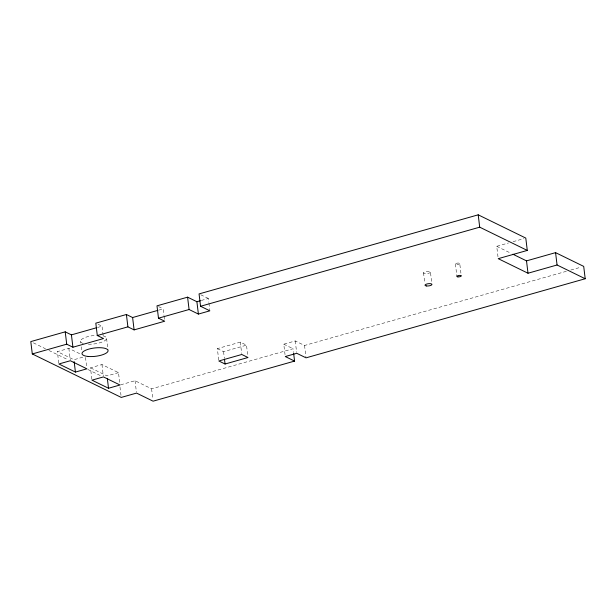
<?xml version="1.0" encoding="UTF-8"?>
<svg xmlns="http://www.w3.org/2000/svg" width="616" height="616" viewBox="0 0 616 616"><rect width="100%" height="100%" fill="white"/><g stroke="black" fill="none" stroke-linecap="round" stroke-linejoin="round"><path stroke-width="0.46" stroke-dasharray="3.08 2.31" d="M97.513 327.481L102.017 326.203L103.396 337.606M158.697 310.141L163.201 308.87L164.002 315.523M201.309 300.469L208.362 298.467L208.824 302.264M58.759 363.032L57.38 351.628L68.853 348.379L81.258 354.446M82.752 357.218L73.928 359.721L57.38 351.628M497.99 256.764L496.727 246.315L508.531 242.966M513.074 241.68L523.97 238.592M91.853 379.21L90.475 367.806L101.948 364.556L118.495 372.649L119.758 383.098M118.495 372.649L107.022 375.899L90.475 367.806M218.734 360.029L217.356 348.633L240.302 342.126L246.508 345.16L247.771 355.617M217.356 348.633L223.562 351.667L246.508 345.16M120.644 384.815L135.043 380.734L151.59 388.827L293.077 348.741L293.539 352.537M285.039 354.639L283.768 344.19L295.241 340.941L304.55 345.484L567.067 271.109M570.763 270.054L580.934 267.175M496.727 246.315L511.195 253.384M200.747 294.741L208.362 298.467M283.768 344.19L293.077 348.741M158.543 306.591L163.201 308.87M98.136 324.309L102.017 326.203M33.387 342.858L45.484 348.764M48.934 350.458L67.929 359.744M87.795 369.454L100.747 375.783M459.752 263.579A2.187 0.701 -6.9 0 1 456.441 264.518A2.187 0.701 -6.9 0 1 456.548 263.286A2.187 0.701 -6.9 0 1 459.752 263.579L461.245 275.93M455.409 264.01L456.903 276.361M430.453 272.18A3.503 1.117 -6.9 0 1 425.009 273.596A3.503 1.117 -6.9 0 1 425.502 271.602A3.503 1.117 -6.9 0 1 430.453 272.18L431.716 282.629M423.523 272.742L424.786 283.198M304.55 345.484L305.929 356.887M295.241 340.941L296.627 352.337M240.302 342.126L241.68 353.53M223.562 351.667L224.363 358.312M208.94 303.218L209.748 309.871M164.118 316.47L164.464 319.319M151.59 388.827L152.853 399.276M135.043 380.734L136.421 392.138M119.974 386.971L121.013 395.526M106.591 338.484L107.969 349.888M101.948 364.556L103.326 375.96M85.516 357.419L86.663 366.92M80.511 341.079L80.742 342.981M81.204 346.785L81.774 351.536M68.853 348.379L70.232 359.783M103.026 335.859A13.129 4.189 -6.9 0 1 103.935 341.202A13.129 4.189 -6.9 0 1 87.457 344.175M83.329 343.512A13.129 4.189 -6.9 0 1 82.513 338.731A13.129 4.189 -6.9 0 1 96.45 335.358"/><path stroke-width="0.92" d="M96.612 327.735L71.425 334.873L65.219 331.839L30.8 341.587L32.294 353.946L121.244 397.428L136.536 393.093L153.084 401.178L294.571 361.091L293.655 353.492M157.796 310.395L132.609 317.533L126.403 314.499L95.811 323.169L97.305 335.52L103.511 338.554L72.919 347.224L66.713 344.19L32.294 353.946M200.423 300.716L196.897 301.717L187.587 297.166L156.995 305.836L158.489 318.187L164.695 321.221L134.103 329.891L127.897 326.857L97.305 335.52M512.897 254.215L526.511 260.876L555.57 252.637L583.706 266.389L585.2 278.748L557.064 264.988L528.004 273.227L498.221 258.666L527.281 250.427L525.787 238.076L478.208 214.822L199.06 293.917L200.554 306.267L209.864 310.818L198.39 314.068L189.081 309.517L158.489 318.187M200.554 306.267L479.702 227.173L527.281 250.427M75.422 372.072L86.894 368.822L70.347 360.73L58.874 363.979L75.422 372.072L74.159 361.623M108.516 388.249L119.989 385L103.442 376.907L91.969 380.164L108.516 388.249L107.369 378.748M225.056 364.017L248.002 357.519L241.795 354.485L218.849 360.984L225.056 364.017L224.478 359.267M585.2 278.748L306.044 357.842L296.735 353.291L285.27 356.541L294.571 361.091M555.57 252.637L557.064 264.988M526.511 260.876L528.004 273.227M478.208 214.822L479.702 227.173M196.897 301.717L198.39 314.068M187.587 297.166L189.081 309.517M132.609 317.533L134.103 329.891M126.403 314.499L127.897 326.857M71.425 334.873L72.919 347.224M65.219 331.839L66.713 344.19M426.503 285.955A3.503 1.117 -6.9 0 0 431.947 284.53A3.503 1.117 -6.9 0 0 426.996 283.961A3.503 1.117 -6.9 0 0 426.503 285.955M457.934 276.869A2.187 0.701 -6.9 0 0 461.245 275.93A2.187 0.701 -6.9 0 0 458.042 275.637A2.187 0.701 -6.9 0 0 457.934 276.869M88.211 356.471A13.129 4.189 -6.9 0 0 108.085 350.835A13.129 4.189 -6.9 0 0 88.835 349.103A13.129 4.189 -6.9 0 0 88.211 356.471"/></g></svg>
